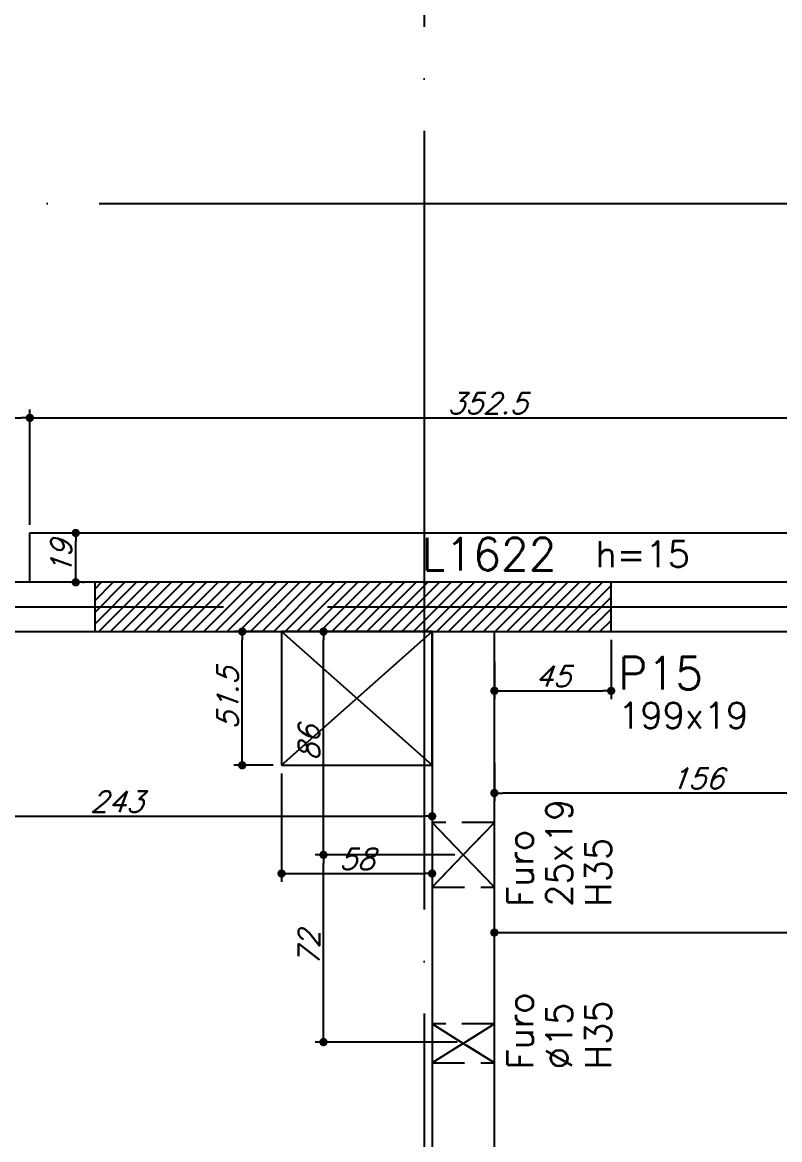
# Model space of a CAD drawing. Header units: millimetres. Extents: x -2368 to 4502, y -2283 to 2217.
# Drawn here: x -1244.9 to -953.1, y -1.2 to 429.2 of the extents above; entities that cross this region are included whole.
import ezdxf
from ezdxf.enums import TextEntityAlignment as Align

# ---------------------------------------------------------------- set-up
doc = ezdxf.new("R2010")
doc.units = ezdxf.units.MM
doc.header["$LTSCALE"] = 50
doc.linetypes.add('EIXO', pattern=[6.8, 6, -0.4, 0, -0.4])
doc.linetypes.add('HIDDEN', pattern=[0.375, 0.25, -0.125])
for name, color, linetype in [('F-COTAS', 106, 'Continuous'), ('F-COTAS-FUROS VIGA', 50, 'Continuous'), ('F-EIXO', 12, 'EIXO'), ('F-FURO-PAREDE', 2, 'HIDDEN'), ('F-FURO-PAREDE-TEXTOS', 2, 'Continuous'), ('F-LAJES', 3, 'Continuous'), ('F-LAJES-DIM', 2, 'Continuous'), ('F-LAJES-NOME', 4, 'Continuous'), ('F-PILARES-DIM', 172, 'Continuous'), ('F-PILARES-HACH', 174, 'Continuous'), ('F-PILARES-NOME', 170, 'Continuous'), ('F-PILARES-S', 170, 'Continuous'), ('F-TEXTO', 6, 'Continuous'), ('F-VIGAS', 3, 'Continuous'), ('F-VÃO', 1, 'Continuous')]:
    doc.layers.add(name, color=color, linetype=linetype)
doc.styles.add('CP-TEXT-INCL', font='romans.shx', dxfattribs={"oblique": 20})
doc.styles.add('MCP', font='romans.shx')
doc.styles.add('ROMANS', font='romans.shx')
doc.dimstyles.new('CP-COTAS-50', dxfattribs={"dimscale": 0.64, "dimtxt": 12.5, "dimasz": 5, "dimexe": 5, "dimexo": 5, "dimgap": 2.5, "dimtad": 1, "dimdec": 1, "dimdsep": 46, "dimtxsty": 'CP-TEXT-INCL', "dimblk1": 'DOT', "dimblk2": 'DOT', "dimsah": 1, "dimcen": 9, "dimclrd": 256, "dimclre": 256, "dimclrt": 256, "dimadec": 0, "dimazin": 0, "dimtfac": 1, "dimtdec": 1, "dimtmove": 2, "dimatfit": 3, "dimldrblk": 'DOT', "dimfxl": 0, "dimtolj": 1, "dimarcsym": 0})

# ---------------------------------------------------------------- blocks, each defined once
blk = doc.blocks.new('*U13')
at = {"layer": 'F-EIXO'}
blk.add_line((0, 0), (4945.5, 0), dxfattribs=at)
at = {"layer": 'F-TEXTO', "style": 'ROMANS'}
blk.add_attdef('EIXO', text='', height=17.5, dxfattribs=at).set_placement((-28.21, 0), align=Align.MIDDLE_CENTER)
blk = doc.blocks.new('*U20')
at = {"layer": 'F-EIXO'}
blk.add_line((0, 0), (0, -2728.58), dxfattribs=at)
at = {"layer": 'F-TEXTO', "style": 'ROMANS'}
blk.add_attdef('EIXO', text='', height=17.5, rotation=360, dxfattribs=at).set_placement((0, 28.21), align=Align.MIDDLE_CENTER)
blk = doc.blocks.new('*U12')
at = {"layer": 'F-EIXO'}
blk.add_line((0, 0), (4857.5, 0), dxfattribs=at)
at = {"layer": 'F-TEXTO', "style": 'ROMANS'}
blk.add_attdef('EIXO', text='', height=17.5, dxfattribs=at).set_placement((-28.21, 0), align=Align.MIDDLE_CENTER)
blk = doc.blocks.new('_DOT')
at = {"color": 0, "linetype": 'ByBlock'}
blk.add_line((-0.5, 0), (-1, 0), dxfattribs=at)
at = {"color": 0, "linetype": 'ByBlock', "const_width": 0.5}
blk.add_lwpolyline([(-0.25, 0, 1), (0.25, 0, 1)], format="xyb", close=True, dxfattribs=at)
blk = doc.blocks.new('*D32')
at = {"layer": 'DEFPOINTS', "color": 0, "transparency": 16777216}
for p in [(-1330, 123.37), (-1087, 123.37), (-1087, 123.37)]:
    blk.add_point(p, dxfattribs=at)
at = {"layer": 'F-COTAS', "lineweight": -2, "transparency": 16777216}
blk.add_line((-1326.8, 123.37), (-1090.2, 123.37), dxfattribs=at)
at = {"layer": 'F-COTAS', "lineweight": -2, "transparency": 16777216, "xscale": 3.2, "yscale": 3.2, "zscale": 3.2, "rotation": 180}
blk.add_blockref('_DOT', (-1330, 123.37), dxfattribs=at)
at = {"layer": 'F-COTAS', "lineweight": -2, "transparency": 16777216, "xscale": 3.2, "yscale": 3.2, "zscale": 3.2}
blk.add_blockref('_DOT', (-1087, 123.37), dxfattribs=at)
at = {"layer": 'F-COTAS', "transparency": 16777216, "insert": (-1208.5, 128.97), "char_height": 8, "attachment_point": 5, "style": 'CP-TEXT-INCL'}
blk.add_mtext('\\A1;243', dxfattribs=at)
blk = doc.blocks.new('*D33')
at = {"layer": 'DEFPOINTS', "color": 0, "transparency": 16777216}
for p in [(-1063, 78.55), (-219, 78.55), (-219, 78.55)]:
    blk.add_point(p, dxfattribs=at)
at = {"layer": 'F-COTAS', "lineweight": -2, "transparency": 16777216}
blk.add_line((-1059.8, 78.55), (-222.2, 78.55), dxfattribs=at)
at = {"layer": 'F-COTAS', "lineweight": -2, "transparency": 16777216, "xscale": 3.2, "yscale": 3.2, "zscale": 3.2, "rotation": 180}
blk.add_blockref('_DOT', (-1063, 78.55), dxfattribs=at)
at = {"layer": 'F-COTAS', "lineweight": -2, "transparency": 16777216, "xscale": 3.2, "yscale": 3.2, "zscale": 3.2}
blk.add_blockref('_DOT', (-219, 78.55), dxfattribs=at)
at = {"layer": 'F-COTAS', "transparency": 16777216, "insert": (-641, 84.15), "char_height": 8, "attachment_point": 5, "style": 'CP-TEXT-INCL'}
blk.add_mtext('\\A1;844', dxfattribs=at)
blk = doc.blocks.new('*D152')
at = {"layer": 'DEFPOINTS', "color": 0, "transparency": 16777216}
for p in [(-1018, 194.5), (-1063, 186.01), (-1018, 171.69)]:
    blk.add_point(p, dxfattribs=at)
at = {"layer": 'F-COTAS', "lineweight": -2, "transparency": 16777216}
for p, q in [((-1018, 191.3), (-1018, 168.49)), ((-1063, 182.81), (-1063, 168.49)), ((-1059.8, 171.69), (-1021.2, 171.69))]:
    blk.add_line(p, q, dxfattribs=at)
at = {"layer": 'F-COTAS', "lineweight": -2, "transparency": 16777216, "xscale": 3.2, "yscale": 3.2, "zscale": 3.2, "rotation": 180}
blk.add_blockref('_DOT', (-1063, 171.69), dxfattribs=at)
at = {"layer": 'F-COTAS', "lineweight": -2, "transparency": 16777216, "xscale": 3.2, "yscale": 3.2, "zscale": 3.2}
blk.add_blockref('_DOT', (-1018, 171.69), dxfattribs=at)
at = {"layer": 'F-COTAS', "transparency": 16777216, "insert": (-1040.5, 177.29), "char_height": 8, "attachment_point": 5, "style": 'CP-TEXT-INCL'}
blk.add_mtext('\\A1;45', dxfattribs=at)
blk = doc.blocks.new('*D153')
at = {"layer": 'DEFPOINTS', "color": 0, "transparency": 16777216}
for p in [(-1224.96, 232.5), (-1224.31, 232.5), (-1224.96, 213.5)]:
    blk.add_point(p, dxfattribs=at)
at = {"layer": 'F-COTAS', "lineweight": -2, "transparency": 16777216}
for p, q in [((-1221.76, 232.5), (-1221.11, 232.5)), ((-1224.31, 216.7), (-1224.31, 229.3)), ((-1221.76, 213.5), (-1221.11, 213.5))]:
    blk.add_line(p, q, dxfattribs=at)
at = {"layer": 'F-COTAS', "lineweight": -2, "transparency": 16777216, "xscale": 3.2, "yscale": 3.2, "zscale": 3.2}
for p, rotation in [((-1224.31, 232.5), 90), ((-1224.31, 213.5), 270)]:
    blk.add_blockref('_DOT', p, dxfattribs=dict(at, rotation=rotation))
at = {"layer": 'F-COTAS', "transparency": 16777216, "insert": (-1229.91, 223), "char_height": 8, "attachment_point": 5, "rotation": 90, "style": 'CP-TEXT-INCL'}
blk.add_mtext('\\A1;19', dxfattribs=at)
blk = doc.blocks.new('*D154')
at = {"layer": 'DEFPOINTS', "color": 0, "transparency": 16777216}
for p in [(-889.5, 276.83), (-889.5, 251.02), (-1242, 232.5)]:
    blk.add_point(p, dxfattribs=at)
at = {"layer": 'F-COTAS', "lineweight": -2, "transparency": 16777216}
for p, q in [((-1242, 235.7), (-1242, 280.03)), ((-889.5, 254.22), (-889.5, 280.03)), ((-1238.8, 276.83), (-892.7, 276.83))]:
    blk.add_line(p, q, dxfattribs=at)
at = {"layer": 'F-COTAS', "lineweight": -2, "transparency": 16777216, "xscale": 3.2, "yscale": 3.2, "zscale": 3.2, "rotation": 180}
blk.add_blockref('_DOT', (-1242, 276.83), dxfattribs=at)
at = {"layer": 'F-COTAS', "lineweight": -2, "transparency": 16777216, "xscale": 3.2, "yscale": 3.2, "zscale": 3.2}
blk.add_blockref('_DOT', (-889.5, 276.83), dxfattribs=at)
at = {"layer": 'F-COTAS', "transparency": 16777216, "insert": (-1065.75, 282.43), "char_height": 8, "attachment_point": 5, "style": 'CP-TEXT-INCL'}
blk.add_mtext('\\A1;352.5', dxfattribs=at)
blk = doc.blocks.new('*D155')
at = {"layer": 'DEFPOINTS', "color": 0, "transparency": 16777216}
for p in [(-1145, 143), (-1087, 143), (-1087, 101.3)]:
    blk.add_point(p, dxfattribs=at)
at = {"layer": 'F-COTAS', "lineweight": -2, "transparency": 16777216}
for p, q in [((-1145, 139.8), (-1145, 98.1)), ((-1087, 139.8), (-1087, 98.1)), ((-1141.8, 101.3), (-1090.2, 101.3))]:
    blk.add_line(p, q, dxfattribs=at)
at = {"layer": 'F-COTAS', "lineweight": -2, "transparency": 16777216, "xscale": 3.2, "yscale": 3.2, "zscale": 3.2, "rotation": 180}
blk.add_blockref('_DOT', (-1145, 101.3), dxfattribs=at)
at = {"layer": 'F-COTAS', "lineweight": -2, "transparency": 16777216, "xscale": 3.2, "yscale": 3.2, "zscale": 3.2}
blk.add_blockref('_DOT', (-1087, 101.3), dxfattribs=at)
at = {"layer": 'F-COTAS', "transparency": 16777216, "insert": (-1116, 106.9), "char_height": 8, "attachment_point": 5, "style": 'CP-TEXT-INCL'}
blk.add_mtext('\\A1;58', dxfattribs=at)
blk = doc.blocks.new('*D156')
at = {"layer": 'DEFPOINTS', "color": 0, "transparency": 16777216}
for p in [(-1160.17, 194.5), (-1145, 194.5), (-1145, 143)]:
    blk.add_point(p, dxfattribs=at)
at = {"layer": 'F-COTAS', "lineweight": -2, "transparency": 16777216}
for p, q in [((-1148.2, 194.5), (-1163.37, 194.5)), ((-1160.17, 146.2), (-1160.17, 191.3)), ((-1148.2, 143), (-1163.37, 143))]:
    blk.add_line(p, q, dxfattribs=at)
at = {"layer": 'F-COTAS', "lineweight": -2, "transparency": 16777216, "xscale": 3.2, "yscale": 3.2, "zscale": 3.2}
for p, rotation in [((-1160.17, 194.5), 90), ((-1160.17, 143), 270)]:
    blk.add_blockref('_DOT', p, dxfattribs=dict(at, rotation=rotation))
at = {"layer": 'F-COTAS', "transparency": 16777216, "insert": (-1165.77, 168.75), "char_height": 8, "attachment_point": 5, "rotation": 90, "style": 'CP-TEXT-INCL'}
blk.add_mtext('\\A1;51.5', dxfattribs=at)
blk = doc.blocks.new('*D226')
at = {"layer": 'DEFPOINTS', "color": 0, "transparency": 16777216}
for p in [(-1720.01, 1438), (-1200, 1438), (-1389, -579)]:
    blk.add_point(p, dxfattribs=at)
at = {"layer": 'F-COTAS', "lineweight": -2, "transparency": 16777216}
for p, q in [((-1203.2, 1438), (-1723.21, 1438)), ((-1720.01, -575.8), (-1720.01, 1434.8)), ((-1392.2, -579), (-1723.21, -579))]:
    blk.add_line(p, q, dxfattribs=at)
at = {"layer": 'F-COTAS', "lineweight": -2, "transparency": 16777216, "xscale": 3.2, "yscale": 3.2, "zscale": 3.2}
for p, rotation in [((-1720.01, 1438), 90), ((-1720.01, -579), 270)]:
    blk.add_blockref('_DOT', p, dxfattribs=dict(at, rotation=rotation))
at = {"layer": 'F-COTAS', "transparency": 16777216, "insert": (-1725.61, 429.5), "char_height": 8, "attachment_point": 5, "rotation": 90, "style": 'CP-TEXT-INCL'}
blk.add_mtext('\\A1;2017', dxfattribs=at)
blk = doc.blocks.new('*D248')
at = {"layer": 'DEFPOINTS', "color": 0, "transparency": 16777216}
for p in [(-1242, 276.83), (-1242, 236.5), (-1389, 213.5)]:
    blk.add_point(p, dxfattribs=at)
at = {"layer": 'F-COTAS', "lineweight": -2, "transparency": 16777216}
for p, q in [((-1389, 216.7), (-1389, 280.03)), ((-1242, 239.7), (-1242, 280.03)), ((-1385.8, 276.83), (-1245.2, 276.83))]:
    blk.add_line(p, q, dxfattribs=at)
at = {"layer": 'F-COTAS', "lineweight": -2, "transparency": 16777216, "xscale": 3.2, "yscale": 3.2, "zscale": 3.2, "rotation": 180}
blk.add_blockref('_DOT', (-1389, 276.83), dxfattribs=at)
at = {"layer": 'F-COTAS', "lineweight": -2, "transparency": 16777216, "xscale": 3.2, "yscale": 3.2, "zscale": 3.2}
blk.add_blockref('_DOT', (-1242, 276.83), dxfattribs=at)
at = {"layer": 'F-COTAS', "transparency": 16777216, "insert": (-1315.5, 282.43), "char_height": 8, "attachment_point": 5, "style": 'CP-TEXT-INCL'}
blk.add_mtext('\\A1;147', dxfattribs=at)
blk = doc.blocks.new('*D265')
at = {"layer": 'DEFPOINTS', "color": 0, "transparency": 16777216}
for p in [(-907, 177.78), (-1063, 147.15), (-1063, 132.32)]:
    blk.add_point(p, dxfattribs=at)
at = {"layer": 'F-COTAS', "lineweight": -2, "transparency": 16777216}
for p, q in [((-907, 174.58), (-907, 129.12)), ((-1063, 143.95), (-1063, 129.12)), ((-910.2, 132.32), (-1059.8, 132.32))]:
    blk.add_line(p, q, dxfattribs=at)
at = {"layer": 'F-COTAS', "lineweight": -2, "transparency": 16777216, "xscale": 3.2, "yscale": 3.2, "zscale": 3.2, "rotation": 180}
blk.add_blockref('_DOT', (-1063, 132.32), dxfattribs=at)
at = {"layer": 'F-COTAS', "lineweight": -2, "transparency": 16777216, "xscale": 3.2, "yscale": 3.2, "zscale": 3.2}
blk.add_blockref('_DOT', (-907, 132.32), dxfattribs=at)
at = {"layer": 'F-COTAS', "transparency": 16777216, "insert": (-985, 137.92), "char_height": 8, "attachment_point": 5, "style": 'CP-TEXT-INCL'}
blk.add_mtext('\\A1;156', dxfattribs=at)
blk = doc.blocks.new('*D511')
at = {"layer": 'DEFPOINTS', "color": 0, "linetype": 'Continuous', "transparency": 16777216}
for p in [(-1128.85, 194.5), (-1097.71, 194.5), (-1075, 108.51)]:
    blk.add_point(p, dxfattribs=at)
at = {"layer": 'F-COTAS-FUROS VIGA', "linetype": 'Continuous', "lineweight": -2, "transparency": 16777216}
for p, q in [((-1100.91, 194.5), (-1132.05, 194.5)), ((-1128.85, 111.71), (-1128.85, 191.3)), ((-1078.2, 108.51), (-1132.05, 108.51))]:
    blk.add_line(p, q, dxfattribs=at)
at = {"layer": 'F-COTAS-FUROS VIGA', "linetype": 'Continuous', "lineweight": -2, "transparency": 16777216, "xscale": 3.2, "yscale": 3.2, "zscale": 3.2}
for p, rotation in [((-1128.85, 194.5), 90), ((-1128.85, 108.51), 270)]:
    blk.add_blockref('_DOT', p, dxfattribs=dict(at, rotation=rotation))
at = {"layer": 'F-COTAS-FUROS VIGA', "linetype": 'Continuous', "transparency": 16777216, "insert": (-1134.45, 151.5), "char_height": 8, "attachment_point": 5, "rotation": 90, "style": 'CP-TEXT-INCL'}
blk.add_mtext('\\A1;86', dxfattribs=at)
blk = doc.blocks.new('*D512')
at = {"layer": 'DEFPOINTS', "color": 0, "linetype": 'Continuous', "transparency": 16777216}
for p in [(-1128.85, 108.51), (-1075, 108.51), (-1074.19, 36.37)]:
    blk.add_point(p, dxfattribs=at)
at = {"layer": 'F-COTAS-FUROS VIGA', "linetype": 'Continuous', "lineweight": -2, "transparency": 16777216}
for p, q in [((-1078.2, 108.51), (-1132.05, 108.51)), ((-1128.85, 39.57), (-1128.85, 105.31)), ((-1077.39, 36.37), (-1132.05, 36.37))]:
    blk.add_line(p, q, dxfattribs=at)
at = {"layer": 'F-COTAS-FUROS VIGA', "linetype": 'Continuous', "lineweight": -2, "transparency": 16777216, "xscale": 3.2, "yscale": 3.2, "zscale": 3.2}
for p, rotation in [((-1128.85, 108.51), 90), ((-1128.85, 36.37), 270)]:
    blk.add_blockref('_DOT', p, dxfattribs=dict(at, rotation=rotation))
at = {"layer": 'F-COTAS-FUROS VIGA', "linetype": 'Continuous', "transparency": 16777216, "insert": (-1134.45, 72.44), "char_height": 8, "attachment_point": 5, "rotation": 90, "style": 'CP-TEXT-INCL'}
blk.add_mtext('\\A1;72', dxfattribs=at)

msp = doc.modelspace()

# ---------------------------------------------------------------- hatches: boundary and pattern name
at = {"layer": 'F-COTAS'}
h = msp.add_hatch(dxfattribs=at)
h.set_pattern_fill('ANSI32', color=256)
h.paths.add_polyline_path([(-1091.772, 214.953), (-1031.951, 214.953), (-1031.951, 233.703), (-1091.772, 233.703)], flags=9)
h = msp.add_hatch(dxfattribs=at)
h.set_pattern_fill('ANSI32', color=256)
h.paths.add_polyline_path([(-1024.664, 216.832), (-982.521, 216.832), (-982.521, 231.832), (-1024.664, 231.832)], flags=9)
h = msp.add_hatch(dxfattribs=at)
h.set_pattern_fill('ANSI32', color=256)
h.paths.add_polyline_path([(-1016.05, 169.096), (-977.657, 169.096), (-977.657, 187.846), (-1016.05, 187.846)], flags=9)
h = msp.add_hatch(dxfattribs=at)
h.set_pattern_fill('ANSI32', color=256)
h.paths.add_polyline_path([(-1014.949, 154.721), (-958.997, 154.721), (-958.997, 169.721), (-1014.949, 169.721)], flags=9)
at = {"layer": 'F-PILARES-HACH', "linetype": 'Continuous'}
h = msp.add_hatch(dxfattribs=at)
h.set_pattern_fill('ANSI31', color=256, style=0)
h.paths.add_polyline_path([(-1217, 194.5), (-1018, 194.5), (-1018, 213.5), (-1217, 213.5)], flags=16)

# ---------------------------------------------------------------- linework, layer by layer
at = {"layer": 'F-FURO-PAREDE'}
for points in [[(-1075, 108.507), (-1063, 96.007), (-1063, 121.007), (-1075, 108.507), (-1063, 121.007), (-1087, 121.007), (-1075, 108.507), (-1087, 121.007), (-1087, 96.007), (-1075, 108.507), (-1087, 96.007), (-1063, 96.007), (-1075, 108.507)], [(-1075, 35.868), (-1063, 28.368), (-1063, 43.368), (-1075, 35.868), (-1063, 43.368), (-1087, 43.368), (-1075, 35.868), (-1087, 43.368), (-1087, 28.368), (-1075, 35.868), (-1087, 28.368), (-1063, 28.368), (-1075, 35.868)]]:
    msp.add_lwpolyline(points, dxfattribs=at)
at = {"layer": 'F-LAJES', "linetype": 'Continuous'}
for p, q in [((-1242, 213.5), (-1242, 232.5)), ((-1242, 232.5), (-889.5, 232.5))]:
    msp.add_line(p, q, dxfattribs=at)
msp.add_lwpolyline([(-1145, 143), (-1087, 143), (-1087, 194.5), (-1145, 194.5), (-1145, 143)], dxfattribs=at)
at = {"layer": 'F-PILARES-S', "linetype": 'Continuous'}
msp.add_lwpolyline([(-1217, 194.5), (-1018, 194.5), (-1018, 213.5), (-1217, 213.5), (-1217, 194.5)], dxfattribs=at)
at = {"layer": 'F-VIGAS'}
for points in [[(-1217, 213.5), (-1349, 213.5)], [(-849.5, 213.5), (-1018, 213.5)], [(-1330, 194.5), (-1217, 194.5)], [(-1087, 194.5), (-1087, -450)], [(-1063, -475), (-1063, 194.5)], [(-1018, 194.5), (-840, 194.5)]]:
    msp.add_lwpolyline(points, dxfattribs=at)
at = {"layer": 'F-VÃO', "linetype": 'Continuous'}
for p, q in [((-1145, 143), (-1087, 194.5)), ((-1087, 143), (-1145, 194.5))]:
    msp.add_line(p, q, dxfattribs=at)

# ---------------------------------------------------------------- block references
at = {"layer": 'F-EIXO', "linetype": 'Continuous'}
for name, p in [('*U20', (-1090, 1747.82)), ('*U13', (-1895.471, 359.5)), ('*U12', (-1807.517, 204))]:
    msp.add_blockref(name, p, dxfattribs=at)

# ---------------------------------------------------------------- texts
at = {"layer": 'F-FURO-PAREDE-TEXTOS', "linetype": 'Continuous', "style": 'MCP'}
for s, p in [('25x19', (-1033, 88.507)), ('Furo', (-1048, 88.507)), ('H35', (-1018, 88.507)), ('Furo', (-1048, 25.868)), ('%%c15', (-1033, 25.868)), ('H35', (-1018, 25.868))]:
    msp.add_text(s, height=10, rotation=90, dxfattribs=at).set_placement(p)
at = {"layer": 'F-LAJES-DIM', "linetype": 'Continuous', "style": 'MCP'}
msp.add_text('h=15', height=10, dxfattribs=at).set_placement((-1024.069, 219.332))
at = {"layer": 'F-LAJES-NOME', "linetype": 'Continuous', "style": 'MCP'}
msp.add_text('L1622', height=12.5, dxfattribs=at).set_placement((-1091.028, 218.078))
at = {"layer": 'F-PILARES-DIM', "linetype": 'Continuous', "style": 'MCP'}
msp.add_text('199x19', height=10, dxfattribs=at).set_placement((-1015.306, 157.221))
at = {"layer": 'F-PILARES-NOME', "linetype": 'Continuous', "style": 'MCP'}
msp.add_text('P15', height=12.5, dxfattribs=at).set_placement((-1015.306, 172.221))

# ---------------------------------------------------------------- dimensions: what is measured, and where the dimension line sits
at = {"layer": 'F-COTAS'}
for base, p1, p2, angle, picture, middle in [((-1720.011, 1438), (-1389, -579), (-1200, 1438), 90, '*D226', (-1725.611, 429.5)), ((-1224.307, 232.5), (-1224.961, 213.5), (-1224.961, 232.5), 90, '*D153', (-1229.907, 223)), ((-1160.174, 194.5), (-1145, 143), (-1145, 194.5), 90, '*D156', (-1165.774, 168.75)), ((-1087, 123.375), (-1330, 123.375), (-1087, 123.375), 180, '*D32', (-1208.5, 128.975)), ((-219, 78.549), (-1063, 78.549), (-219, 78.549), 180, '*D33', (-641, 84.149))]:
    dim = msp.add_linear_dim(base=base, p1=p1, p2=p2, angle=angle, dimstyle='CP-COTAS-50', dxfattribs=at)
    dim.commit()
    dim.dimension.update_dxf_attribs({"geometry": picture, "text_midpoint": middle})
for base, p1, p2, picture, middle in [((-1242, 276.834), (-1389, 213.5), (-1242, 236.5), '*D248', (-1315.5, 282.434)), ((-1063, 132.321), (-907, 177.776), (-1063, 147.151), '*D265', (-985, 137.921))]:
    dim = msp.add_linear_dim(base=base, p1=p1, p2=p2, dimstyle='CP-COTAS-50', override={"dimfxl": 7.5}, dxfattribs=at)
    dim.commit()
    dim.dimension.update_dxf_attribs({"geometry": picture, "text_midpoint": middle})
for base, p1, p2, picture, middle in [((-889.5, 276.834), (-1242, 232.5), (-889.5, 251.025), '*D154', (-1065.75, 282.434)), ((-1018, 171.69), (-1063, 186.01), (-1018, 194.5), '*D152', (-1040.5, 177.29)), ((-1087, 101.301), (-1145, 143), (-1087, 143), '*D155', (-1116, 106.901))]:
    dim = msp.add_linear_dim(base=base, p1=p1, p2=p2, dimstyle='CP-COTAS-50', dxfattribs=at)
    dim.commit()
    dim.dimension.update_dxf_attribs({"geometry": picture, "text_midpoint": middle})
at = {"layer": 'F-COTAS-FUROS VIGA', "linetype": 'Continuous'}
for base, p1, p2, picture, middle in [((-1128.851, 194.5), (-1075, 108.507), (-1097.713, 194.5), '*D511', (-1134.451, 151.504)), ((-1128.851, 108.507), (-1074.192, 36.373), (-1075, 108.507), '*D512', (-1134.451, 72.44))]:
    dim = msp.add_linear_dim(base=base, p1=p1, p2=p2, angle=90, dimstyle='CP-COTAS-50', override={"dimdec": 0, "dimfxl": 7.5}, dxfattribs=at)
    dim.commit()
    dim.dimension.update_dxf_attribs({"geometry": picture, "text_midpoint": middle})

doc.saveas('drawing.dxf')
